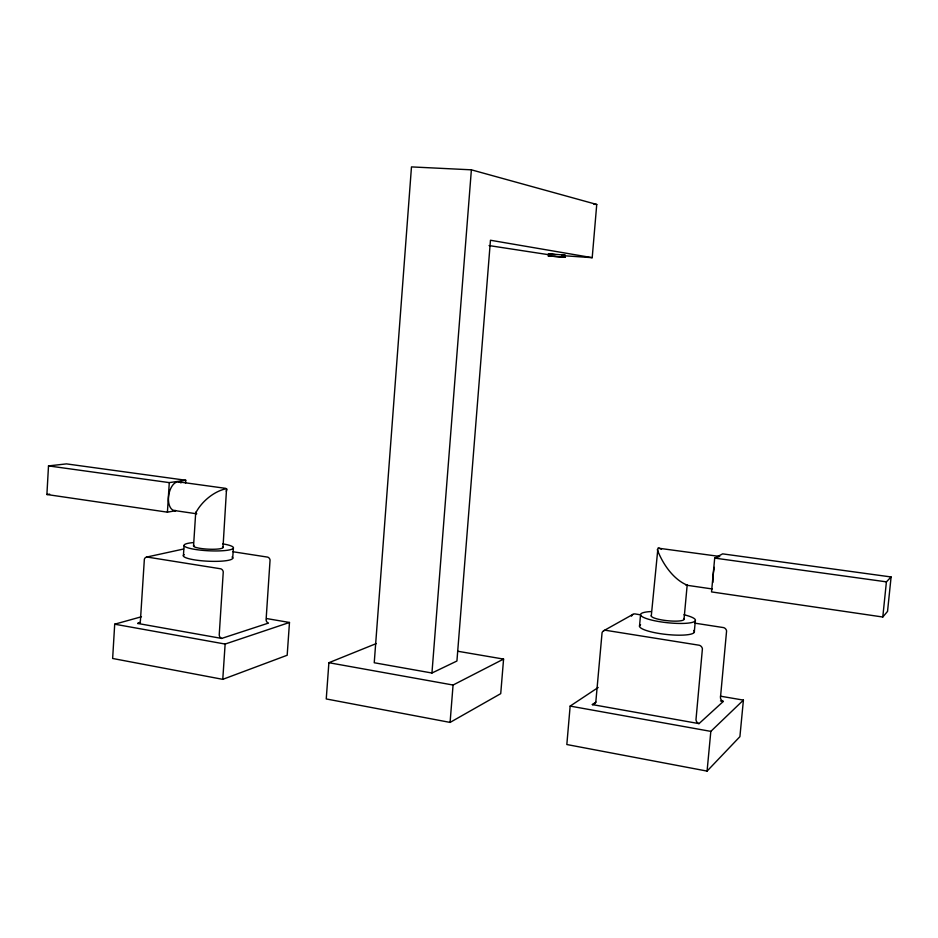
<?xml version="1.0" encoding="UTF-8"?>
<svg xmlns="http://www.w3.org/2000/svg" width="938" height="938" viewBox="0 0 938 938"><rect width="100%" height="100%" fill="white"/><g stroke="black" fill="none" stroke-linecap="round" stroke-linejoin="round"><path stroke-width="1.41" d="M222.986 547.593L226.562 488.663C214.11 491.043 201.436 501.713 195.702 513.004L196.757 513.801L174.433 510.542M175.652 510.729L167.421 512.171L46.9 494.514L48.506 465.905L66.469 463.888L185.736 480.244L185.548 483.152M141.45 616.758L114.706 624.192L112.642 658.476L222.775 679.346L287.18 655.252L289.479 622.469L266.591 618.552M167.421 512.171L169.286 482.613L185.736 480.244M183.402 555.964L184.071 545.635M193.545 546.115L195.737 512.171M222.775 679.346L225.132 644.054L289.479 622.469M232.683 558.38L233.374 548.12M376.326 643.55L328.886 662.709L326.248 698.951L450.088 722.412L500.728 693.651L503.577 659.086L457.58 651.218M431.949 673.015L471.38 169.825L411.477 166.905L374.239 662.756L431.949 673.015L456.923 661.02L490.457 240.245L592.206 257.68L596.744 204.461L471.38 169.825M450.088 722.412L453.066 685.033L503.577 659.086M598.186 687.484L570.152 706.091L566.833 744.526L707.076 771.095L739.906 736.658L743.412 700.111L720.454 696.184M639.505 626.338L640.537 614.836L634.815 613.886A3.869 3.623 58.9 0 0 631.497 616.172M651.277 616.02L657.937 548.132L719.212 556.386M684.048 619.033L687.202 584.796M694.261 632.271L695.339 620.71M714.697 558.098L711.532 591.913L882.787 617.016L887.536 611.4L891.1 576.964L722.635 553.866L714.697 558.098L886.41 581.853L891.1 576.964M707.076 771.095L710.828 731.382L743.412 700.111M226.855 489.249L226.304 491.266M882.787 617.016L886.41 581.853M699.021 723.62A4.256 3.916 49.8 0 1 695.984 719.657L702.41 648.791A4.233 3.963 51.6 0 0 699.302 645.25L605.561 630.277A4.115 3.811 60.3 0 0 602.067 632.693L595.829 701.87A4.104 3.752 58.3 0 1 592.347 704.59L699.021 723.62L723.327 701.425A4.01 3.717 48.1 0 1 720.454 697.696L726.587 630.946A3.987 3.752 49.6 0 0 723.644 627.616L694.999 623.184M592.347 704.59L595.935 702.116M603.638 630.77L632.986 614.355M221.661 638.426A3.682 3.142 75.1 0 1 219.222 634.967L223.256 571.91A3.682 3.166 77.7 0 0 220.782 568.815L147.067 557.043A3.611 3.037 79 0 0 144.358 559.247L140.395 620.956A3.6 3.002 77 0 1 137.687 623.442L221.661 638.426L268.42 623.102A3.494 3.013 74.8 0 1 266.087 619.83L270.062 560.045A3.494 3.037 77.5 0 0 267.693 557.125L233.011 551.755M137.687 623.442L140.477 622.656M146.668 557.066L183.696 549M657.28 549.645C662.58 563.621 672.956 578.992 686.768 584.995M46.9 494.514L49.667 494.127M561.569 255.066L565.286 255.136L548.32 253.823L555.226 254.608M593.895 204.308L596.744 204.461M548.402 254.667L489.073 245.58M564.465 255.769L592.206 257.68M178.736 481.886L225.882 488.381M48.506 465.905L169.286 482.613M685.936 585.124L712.212 588.958M720.478 700.932L723.327 701.425M114.706 624.192L225.132 644.054M328.886 662.709L453.066 685.033M570.152 706.091L710.828 731.382M658.804 548.05L661.489 549.234M683.966 614.742A27.612 5.3 6 0 1 688.726 623.043A27.612 5.3 6 0 1 648.111 619.115A27.612 5.3 6 0 1 650.995 611.553M693.71 630.488A27.589 5.499 6.1 0 1 666.097 634.416A27.589 5.499 6.1 0 1 640.584 624.743M683.696 618.505A16.497 3.166 6 0 1 668.454 620.815A16.497 3.166 6 0 1 651.382 615.527M718.625 556.504A16.626 3.611 -82.6 0 1 719.751 556.668M712.903 582.346A16.626 3.611 -82.6 0 1 714.299 567.373M717.347 557.946A16.626 3.611 -82.6 0 1 718.004 557.031M222.752 543.864A24.728 4.162 2.9 0 1 227.676 550.219A24.728 4.162 2.9 0 1 191.176 548.683A24.728 4.162 2.9 0 1 193.064 542.621M232.026 557.008A24.716 4.315 2.8 0 1 207.837 561.205A24.716 4.315 2.8 0 1 184.188 554.651M222.623 546.807A14.774 2.486 2.9 0 1 208.154 549.164A14.774 2.486 2.9 0 1 193.99 545.365M175.676 510.495A14.492 7.844 -80.8 0 1 168.922 494.115A14.492 7.844 -80.8 0 1 181.022 482.918M548.249 255.91L565.11 257.27L548.249 255.91"/></g></svg>
